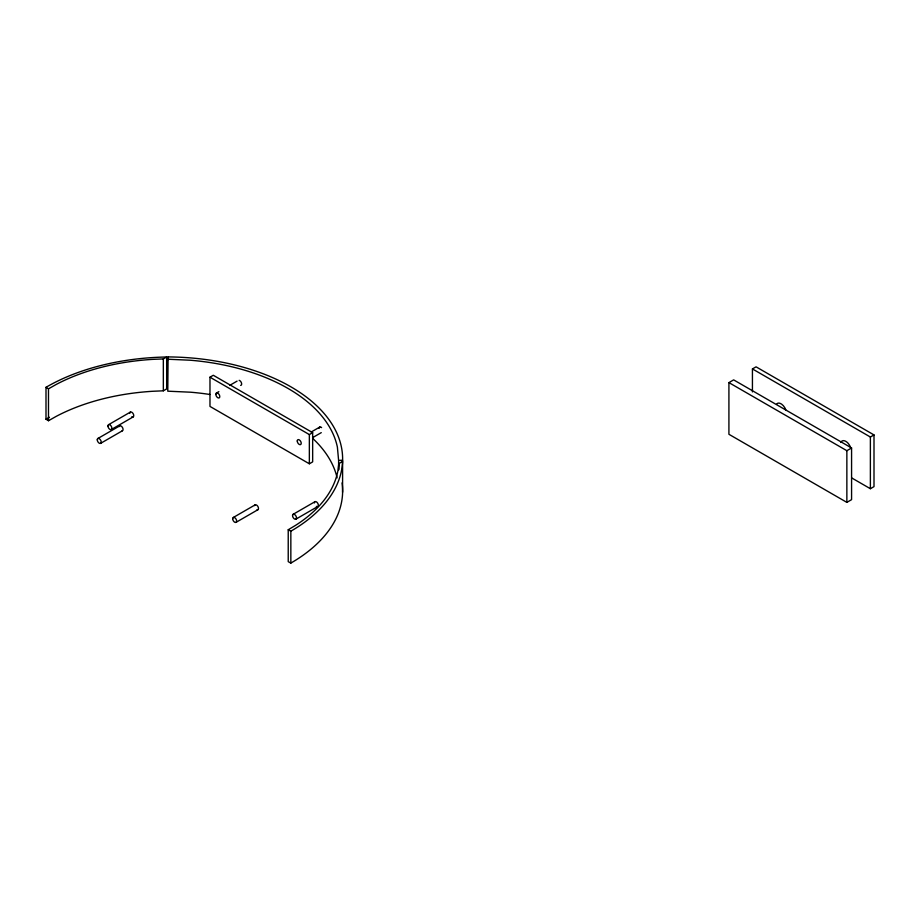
<?xml version="1.0" encoding="UTF-8"?>
<svg xmlns="http://www.w3.org/2000/svg" width="920" height="920" viewBox="0 0 920 920"><rect width="100%" height="100%" fill="white"/><g stroke="black" fill="none" stroke-linecap="round" stroke-linejoin="round"><path stroke-width="1.38" d="M290.846 563.086L290.846 531.185A176.778 102.062 0 0 0 342.585 461.322L338.778 463.737L338.054 469.936A167.681 96.818 0 0 1 295.688 525.274L288.224 529.759L288.224 561.672L290.846 563.086A176.778 102.062 0 0 0 342.585 493.235L342.608 460.264A176.778 102.062 0 0 0 168.095 356.914L167.785 391.184L190.578 392.207A172.753 99.739 0 0 1 209.955 394.484M108.537 424.706L130.387 412.091M111.32 429.525L133.17 416.909M97.842 438.518L119.692 425.902M209.978 377.2L213.302 375.279L312.662 432.653L312.662 461.874L309.35 463.784L209.978 406.421L209.978 377.2L309.35 434.573L312.662 432.653M100.636 443.336L122.486 430.721M216.43 393.047L218.856 391.644M229.781 385.342L237.061 381.133M311.202 432.02L319.7 427.11M312.777 437.541L321.275 432.641M233.277 517.5L255.127 504.884M236.06 522.33L257.911 509.714M293.123 514.314L314.973 501.699M295.906 519.144L317.756 506.529M728.916 382.605L733.643 379.879L851.575 447.971L851.575 499.652L846.86 502.377L728.916 434.286L728.916 382.605L846.86 450.697L851.575 447.971M752.433 391.909L752.433 368.931L756.067 366.839L874 434.93L874 486.622L870.377 488.716L851.759 477.963M752.433 368.931L870.377 437.023L874 434.93M48.484 420.728L48.484 388.815L56.246 384.433A168.981 97.554 0 0 1 152.513 359.375L163.334 358.915L166.669 357.006L166.669 388.918L163.334 390.816L152.513 391.287A168.981 97.554 0 0 0 56.246 416.346L48.484 420.728L46 419.221L46 387.308A176.778 102.062 0 0 1 166.669 357.006M167.785 359.225L190.578 360.249A172.753 99.739 0 0 1 337.398 447.2L338.606 460.391L342.608 460.264M288.224 529.759L290.846 531.185M46 387.308L48.484 388.815M870.377 437.023L870.377 488.716M846.86 450.697L846.86 502.377M338.778 463.737L338.778 469.292M338.606 460.391L338.606 470.108M309.35 434.573L309.35 463.784M168.095 356.914L168.095 359.685M163.334 358.915L163.334 390.816M776.744 403.846A7.521 4.335 60 0 1 785.91 410.193M840.857 442.451A7.521 4.335 60 0 1 845.664 441.266A7.521 4.335 60 0 1 850.678 447.775M342.079 482.873A176.778 102.062 0 0 1 342.608 492.223M312.719 438.414A172.753 99.739 0 0 1 337.111 477.871M46 419.221A176.778 102.062 0 0 1 49.427 417.266M239.154 380.351A2.783 1.61 60 0 1 241.488 383.03A2.783 1.61 60 0 1 240.66 385.388M319.125 428.386A2.783 1.61 60 0 1 320.585 427.029M321.091 427.248A2.783 1.61 60 0 1 321.597 427.627M129.8 413.367A2.783 1.61 60 0 1 131.778 412.229A2.783 1.61 60 0 1 133.745 415.644A2.783 1.61 60 0 1 131.778 416.772M314.398 502.975A2.783 1.61 60 0 1 316.365 501.837A2.783 1.61 60 0 1 318.343 505.252A2.783 1.61 60 0 1 316.365 506.391M119.186 426.627A2.783 1.61 60 0 1 122.291 427.202A2.783 1.61 60 0 1 122.072 430.847M254.61 505.609A2.783 1.61 60 0 1 257.911 506.494A2.783 1.61 60 0 1 257.025 509.795M215.843 394.323A2.783 1.61 60 0 0 218.799 398.003A2.783 1.61 60 0 0 218.799 394.059A2.783 1.61 60 0 0 215.843 394.323M297.263 441.002A2.783 1.61 60 0 0 300.23 444.682A2.783 1.61 60 0 0 300.23 440.737A2.783 1.61 60 0 0 297.263 441.002M107.95 425.983A2.783 1.61 60 0 0 110.906 429.651A2.783 1.61 60 0 0 110.906 425.718A2.783 1.61 60 0 0 107.95 425.983M292.548 515.591A2.783 1.61 60 0 0 295.504 519.271A2.783 1.61 60 0 0 295.504 515.327A2.783 1.61 60 0 0 292.548 515.591M97.267 439.783A2.783 1.61 60 0 0 100.222 443.463A2.783 1.61 60 0 0 100.222 439.53A2.783 1.61 60 0 0 97.267 439.783M232.702 518.776A2.783 1.61 60 0 0 235.658 522.457A2.783 1.61 60 0 0 235.658 518.512A2.783 1.61 60 0 0 232.702 518.776"/></g></svg>
